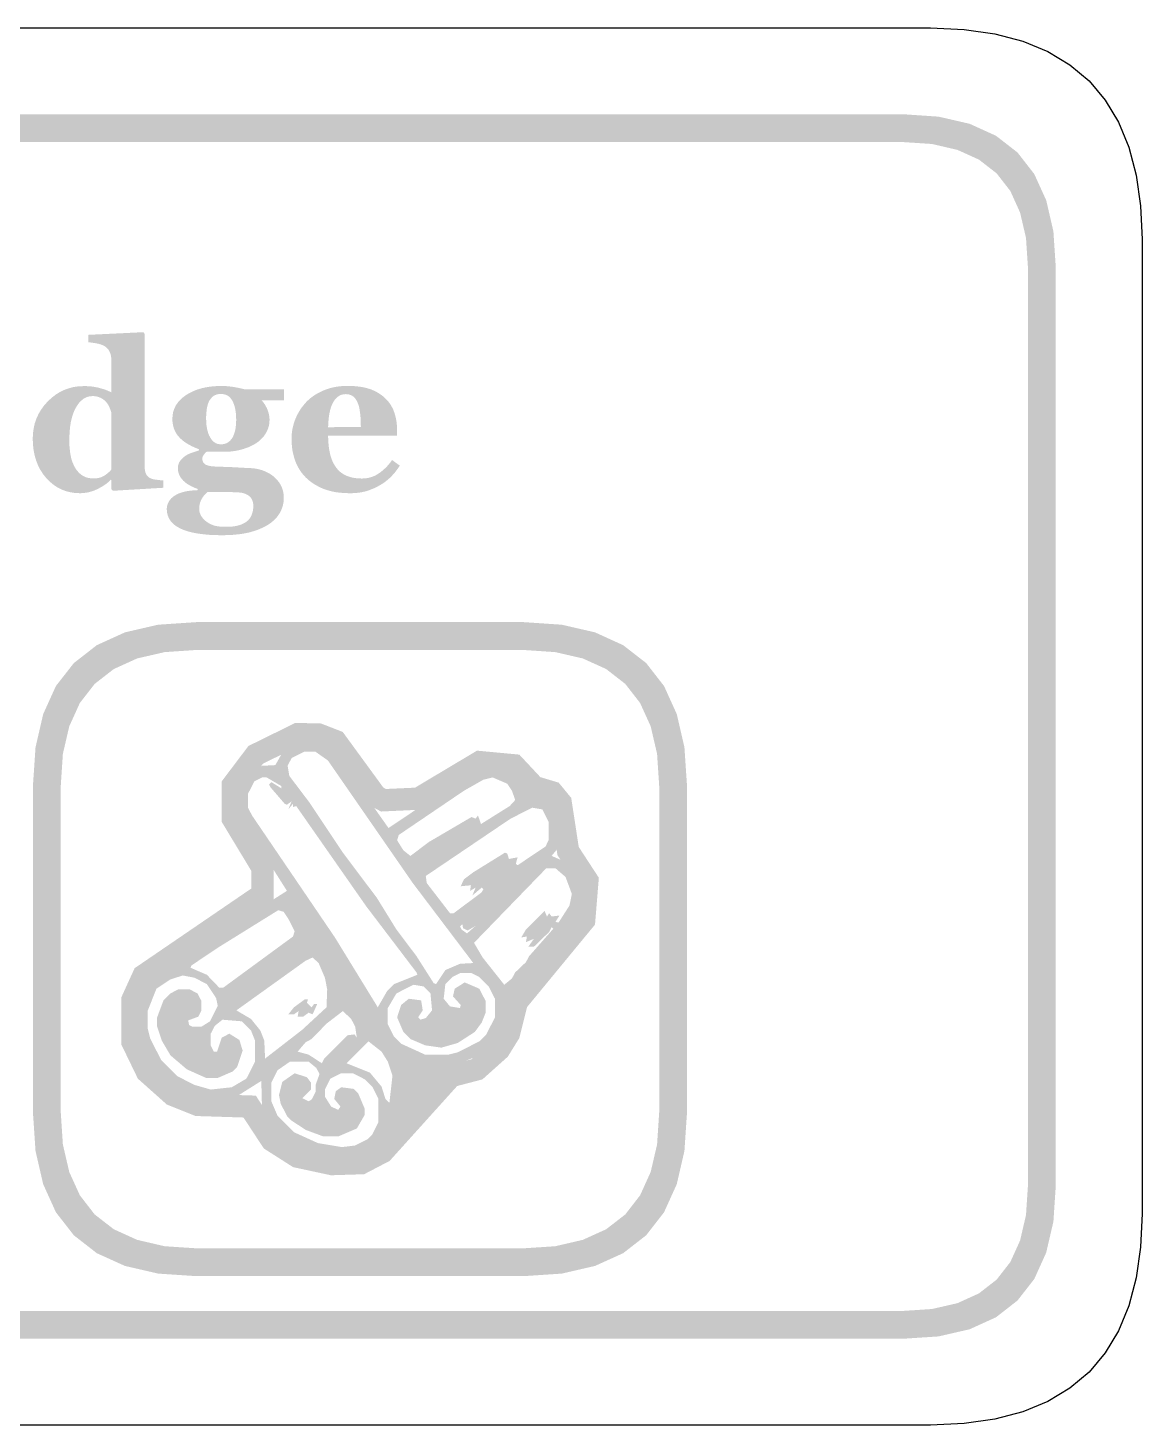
# Model space of a CAD drawing. Header units: millimetres. Extents: x 6 to 294, y 109 to 451.
# Drawn here: x 258.03 to 274.04, y 316.86 to 336.94 of the extents above; entities that cross this region are included whole.
import ezdxf

# ---------------------------------------------------------------- set-up
doc = ezdxf.new("R2010")
doc.units = ezdxf.units.MM
doc.layers.add('CUT', color=1, linetype='Continuous')
doc.layers.add('RASTER', color=7, linetype='Continuous')

msp = doc.modelspace()

# ---------------------------------------------------------------- hatches: boundary and pattern name
at = {"layer": 'RASTER'}
h = msp.add_hatch(color=7, dxfattribs=at)
h.paths.add_polyline_path([(211.2, 333.501), (211.234, 334.016), (211.337, 334.463), (211.509, 334.841), (211.75, 335.151), (212.059, 335.391), (212.438, 335.563), (212.884, 335.666), (213.4, 335.701), (270.6, 335.701), (271.116, 335.666), (271.563, 335.563), (271.941, 335.391), (272.25, 335.151), (272.491, 334.841), (272.663, 334.463), (272.766, 334.016), (272.8, 333.501), (272.8, 320.301), (272.766, 319.785), (272.662, 319.338), (272.491, 318.96), (272.25, 318.651), (271.941, 318.41), (271.563, 318.238), (271.116, 318.135), (270.6, 318.101), (213.4, 318.101), (212.884, 318.135), (212.438, 318.238), (212.059, 318.41), (211.75, 318.651), (211.509, 318.96), (211.337, 319.338), (211.234, 319.785), (211.2, 320.301)])
h.paths.add_polyline_path([(211.6, 333.501), (211.6, 320.301), (211.628, 319.879), (211.712, 319.513), (211.853, 319.204), (212.05, 318.951), (212.303, 318.754), (212.613, 318.613), (212.978, 318.529), (213.4, 318.501), (270.6, 318.501), (271.022, 318.529), (271.388, 318.613), (271.697, 318.754), (271.95, 318.951), (272.147, 319.204), (272.287, 319.513), (272.372, 319.879), (272.4, 320.301), (272.4, 333.501), (272.372, 333.923), (272.287, 334.288), (272.147, 334.598), (271.95, 334.851), (271.697, 335.048), (271.388, 335.188), (271.022, 335.273), (270.6, 335.301), (213.4, 335.301), (212.978, 335.273), (212.613, 335.188), (212.303, 335.048), (212.05, 334.851), (211.853, 334.598), (211.712, 334.288), (211.628, 333.923), (211.6, 333.501)], flags=0)
h = msp.add_hatch(color=7, dxfattribs=at)
h.paths.add_polyline_path([(259.972, 330.332), (259.25, 330.289), (259.228, 330.31), (259.228, 330.444), (259.218, 330.447), (259.199, 330.428), (259.179, 330.41), (259.157, 330.392), (259.133, 330.375), (259.108, 330.358), (259.082, 330.342), (259.053, 330.327), (259.024, 330.312), (258.993, 330.298), (258.962, 330.286), (258.932, 330.277), (258.901, 330.268), (258.87, 330.262), (258.839, 330.258), (258.808, 330.255), (258.777, 330.254), (258.705, 330.257), (258.635, 330.268), (258.57, 330.285), (258.507, 330.309), (258.448, 330.34), (258.392, 330.378), (258.339, 330.422), (258.289, 330.474), (258.244, 330.531), (258.205, 330.592), (258.172, 330.657), (258.145, 330.726), (258.124, 330.799), (258.109, 330.876), (258.1, 330.957), (258.097, 331.042), (258.101, 331.118), (258.111, 331.191), (258.127, 331.261), (258.151, 331.329), (258.181, 331.394), (258.218, 331.456), (258.261, 331.516), (258.312, 331.572), (258.367, 331.624), (258.425, 331.669), (258.485, 331.707), (258.549, 331.738), (258.615, 331.762), (258.684, 331.78), (258.756, 331.79), (258.831, 331.793), (258.861, 331.793), (258.89, 331.792), (258.919, 331.79), (258.948, 331.787), (258.975, 331.783), (259.003, 331.778), (259.03, 331.773), (259.057, 331.766), (259.082, 331.759), (259.107, 331.752), (259.13, 331.745), (259.151, 331.737), (259.172, 331.729), (259.191, 331.72), (259.209, 331.712), (259.225, 331.703), (259.225, 332.182), (259.225, 332.195), (259.224, 332.208), (259.222, 332.221), (259.22, 332.234), (259.217, 332.247), (259.213, 332.259), (259.208, 332.271), (259.203, 332.283), (259.197, 332.295), (259.191, 332.306), (259.185, 332.316), (259.177, 332.326), (259.17, 332.335), (259.162, 332.343), (259.153, 332.351), (259.145, 332.357), (259.133, 332.365), (259.12, 332.372), (259.107, 332.379), (259.093, 332.385), (259.079, 332.391), (259.064, 332.395), (259.048, 332.4), (259.031, 332.404), (259.014, 332.407), (258.997, 332.41), (258.98, 332.413), (258.963, 332.415), (258.946, 332.418), (258.928, 332.42), (258.911, 332.422), (258.894, 332.423), (258.894, 332.53), (259.685, 332.568), (259.707, 332.545), (259.707, 330.625), (259.707, 330.611), (259.708, 330.598), (259.71, 330.585), (259.712, 330.573), (259.714, 330.562), (259.717, 330.551), (259.721, 330.541), (259.725, 330.531), (259.73, 330.522), (259.736, 330.513), (259.742, 330.504), (259.749, 330.497), (259.757, 330.489), (259.766, 330.483), (259.775, 330.476), (259.785, 330.471), (259.793, 330.467), (259.802, 330.463), (259.812, 330.46), (259.823, 330.457), (259.834, 330.454), (259.847, 330.451), (259.86, 330.449), (259.875, 330.447), (259.889, 330.446), (259.903, 330.444), (259.916, 330.443), (259.929, 330.441), (259.941, 330.44), (259.952, 330.44), (259.962, 330.439), (259.972, 330.438)])
h.paths.add_polyline_path([(259.225, 330.592), (259.225, 331.42), (259.222, 331.428), (259.219, 331.437), (259.216, 331.446), (259.213, 331.455), (259.209, 331.465), (259.205, 331.475), (259.201, 331.485), (259.197, 331.495), (259.192, 331.505), (259.187, 331.515), (259.181, 331.525), (259.175, 331.535), (259.168, 331.544), (259.161, 331.554), (259.154, 331.563), (259.146, 331.572), (259.138, 331.58), (259.13, 331.587), (259.121, 331.594), (259.112, 331.601), (259.102, 331.608), (259.091, 331.614), (259.08, 331.621), (259.068, 331.626), (259.055, 331.632), (259.042, 331.637), (259.029, 331.641), (259.015, 331.644), (259.001, 331.647), (258.987, 331.648), (258.972, 331.65), (258.957, 331.65), (258.921, 331.647), (258.887, 331.64), (258.855, 331.627), (258.824, 331.609), (258.795, 331.585), (258.767, 331.557), (258.741, 331.523), (258.717, 331.484), (258.695, 331.441), (258.676, 331.393), (258.66, 331.341), (258.646, 331.285), (258.636, 331.224), (258.629, 331.159), (258.625, 331.09), (258.623, 331.017), (258.623, 330.988), (258.624, 330.959), (258.625, 330.932), (258.627, 330.904), (258.63, 330.878), (258.633, 330.853), (258.636, 330.828), (258.64, 330.804), (258.645, 330.781), (258.65, 330.758), (258.656, 330.735), (258.663, 330.714), (258.671, 330.692), (258.68, 330.672), (258.689, 330.652), (258.699, 330.632), (258.71, 330.613), (258.722, 330.595), (258.734, 330.578), (258.748, 330.563), (258.762, 330.548), (258.777, 330.534), (258.792, 330.522), (258.808, 330.51), (258.825, 330.5), (258.843, 330.491), (258.862, 330.483), (258.882, 330.477), (258.902, 330.473), (258.924, 330.469), (258.946, 330.467), (258.969, 330.466), (258.991, 330.467), (259.012, 330.468), (259.031, 330.471), (259.05, 330.475), (259.068, 330.48), (259.085, 330.486), (259.102, 330.493), (259.117, 330.501), (259.131, 330.51), (259.145, 330.519), (259.159, 330.53), (259.173, 330.541), (259.187, 330.553), (259.2, 330.565), (259.213, 330.578), (259.225, 330.592)], flags=0)
h = msp.add_hatch(color=7, dxfattribs=at)
h.paths.add_polyline_path([(261.708, 331.59), (261.386, 331.59), (261.4, 331.574), (261.413, 331.557), (261.425, 331.54), (261.436, 331.524), (261.446, 331.506), (261.455, 331.489), (261.464, 331.471), (261.471, 331.454), (261.478, 331.436), (261.484, 331.417), (261.489, 331.399), (261.493, 331.38), (261.496, 331.362), (261.498, 331.343), (261.5, 331.324), (261.5, 331.304), (261.499, 331.279), (261.497, 331.254), (261.492, 331.23), (261.486, 331.206), (261.479, 331.183), (261.47, 331.16), (261.459, 331.137), (261.446, 331.115), (261.432, 331.093), (261.417, 331.072), (261.4, 331.053), (261.383, 331.034), (261.365, 331.017), (261.346, 331), (261.325, 330.985), (261.304, 330.97), (261.281, 330.956), (261.257, 330.943), (261.232, 330.931), (261.207, 330.919), (261.18, 330.909), (261.152, 330.899), (261.124, 330.889), (261.094, 330.881), (261.064, 330.873), (261.033, 330.867), (261.001, 330.861), (260.969, 330.857), (260.936, 330.853), (260.903, 330.851), (260.868, 330.849), (260.833, 330.849), (260.595, 330.849), (260.59, 330.845), (260.586, 330.841), (260.581, 330.837), (260.576, 330.832), (260.571, 330.826), (260.566, 330.82), (260.561, 330.814), (260.556, 330.807), (260.551, 330.8), (260.547, 330.793), (260.543, 330.786), (260.54, 330.779), (260.538, 330.772), (260.536, 330.765), (260.535, 330.759), (260.535, 330.752), (260.535, 330.736), (260.538, 330.722), (260.542, 330.709), (260.547, 330.697), (260.555, 330.687), (260.564, 330.678), (260.574, 330.669), (260.586, 330.663), (260.6, 330.657), (260.617, 330.652), (260.636, 330.647), (260.658, 330.643), (260.683, 330.64), (260.71, 330.638), (260.74, 330.636), (260.772, 330.635), (260.805, 330.634), (260.839, 330.633), (260.872, 330.632), (260.906, 330.631), (260.94, 330.629), (260.974, 330.628), (261.007, 330.626), (261.042, 330.624), (261.074, 330.622), (261.105, 330.62), (261.133, 330.619), (261.158, 330.617), (261.181, 330.616), (261.202, 330.615), (261.22, 330.615), (261.236, 330.614), (261.258, 330.613), (261.279, 330.61), (261.3, 330.607), (261.321, 330.603), (261.342, 330.599), (261.363, 330.593), (261.384, 330.587), (261.405, 330.58), (261.425, 330.572), (261.445, 330.564), (261.464, 330.555), (261.483, 330.545), (261.501, 330.535), (261.518, 330.525), (261.534, 330.513), (261.55, 330.501), (261.566, 330.488), (261.582, 330.474), (261.597, 330.459), (261.611, 330.443), (261.625, 330.426), (261.638, 330.409), (261.65, 330.39), (261.661, 330.37), (261.671, 330.35), (261.68, 330.329), (261.688, 330.307), (261.694, 330.284), (261.699, 330.261), (261.702, 330.237), (261.704, 330.212), (261.705, 330.187), (261.704, 330.159), (261.702, 330.132), (261.698, 330.105), (261.692, 330.079), (261.684, 330.053), (261.675, 330.027), (261.664, 330.002), (261.652, 329.977), (261.637, 329.953), (261.621, 329.93), (261.604, 329.907), (261.584, 329.886), (261.563, 329.865), (261.54, 329.845), (261.515, 329.825), (261.488, 329.807), (261.459, 329.789), (261.428, 329.772), (261.395, 329.756), (261.361, 329.741), (261.326, 329.727), (261.289, 329.714), (261.25, 329.702), (261.211, 329.691), (261.169, 329.682), (261.125, 329.673), (261.078, 329.666), (261.03, 329.661), (260.978, 329.656), (260.925, 329.653), (260.869, 329.651), (260.81, 329.65), (260.717, 329.652), (260.629, 329.656), (260.547, 329.664), (260.471, 329.674), (260.401, 329.687), (260.336, 329.703), (260.277, 329.722), (260.224, 329.744), (260.177, 329.769), (260.136, 329.797), (260.102, 329.828), (260.074, 329.861), (260.052, 329.898), (260.036, 329.938), (260.027, 329.98), (260.023, 330.025), (260.025, 330.054), (260.03, 330.081), (260.039, 330.106), (260.051, 330.131), (260.066, 330.154), (260.084, 330.176), (260.106, 330.197), (260.132, 330.216), (260.161, 330.233), (260.194, 330.249), (260.23, 330.262), (260.27, 330.274), (260.314, 330.283), (260.362, 330.29), (260.413, 330.295), (260.469, 330.298), (260.469, 330.315), (260.436, 330.327), (260.405, 330.34), (260.376, 330.354), (260.349, 330.368), (260.323, 330.384), (260.3, 330.4), (260.278, 330.418), (260.259, 330.436), (260.241, 330.456), (260.226, 330.476), (260.213, 330.496), (260.202, 330.518), (260.194, 330.54), (260.188, 330.563), (260.184, 330.587), (260.183, 330.611), (260.184, 330.626), (260.185, 330.641), (260.187, 330.655), (260.191, 330.668), (260.195, 330.681), (260.2, 330.693), (260.206, 330.704), (260.213, 330.715), (260.221, 330.726), (260.229, 330.736), (260.238, 330.746), (260.247, 330.755), (260.257, 330.764), (260.268, 330.773), (260.279, 330.782), (260.29, 330.79), (260.301, 330.797), (260.312, 330.803), (260.323, 330.81), (260.335, 330.816), (260.348, 330.822), (260.361, 330.827), (260.375, 330.833), (260.39, 330.838), (260.404, 330.842), (260.418, 330.847), (260.431, 330.851), (260.443, 330.855), (260.455, 330.859), (260.467, 330.863), (260.478, 330.866), (260.488, 330.869), (260.488, 330.885), (260.44, 330.904), (260.395, 330.924), (260.354, 330.945), (260.316, 330.967), (260.282, 330.989), (260.25, 331.013), (260.222, 331.038), (260.197, 331.064), (260.175, 331.091), (260.156, 331.12), (260.14, 331.15), (260.127, 331.181), (260.117, 331.214), (260.11, 331.249), (260.105, 331.284), (260.104, 331.322), (260.107, 331.374), (260.116, 331.424), (260.132, 331.471), (260.154, 331.516), (260.182, 331.557), (260.216, 331.596), (260.256, 331.632), (260.302, 331.666), (260.354, 331.696), (260.408, 331.722), (260.466, 331.745), (260.528, 331.763), (260.592, 331.777), (260.66, 331.787), (260.731, 331.793), (260.806, 331.795), (260.83, 331.795), (260.855, 331.794), (260.879, 331.793), (260.904, 331.791), (260.928, 331.788), (260.951, 331.785), (260.975, 331.782), (260.998, 331.778), (261.021, 331.774), (261.042, 331.77), (261.062, 331.766), (261.08, 331.762), (261.097, 331.758), (261.113, 331.755), (261.127, 331.751), (261.14, 331.748), (261.708, 331.748)])
h.paths.add_polyline_path([(261.021, 331.31), (261.02, 331.352), (261.018, 331.391), (261.013, 331.429), (261.007, 331.464), (261, 331.496), (260.991, 331.527), (260.979, 331.555), (260.967, 331.581), (260.952, 331.604), (260.936, 331.625), (260.918, 331.642), (260.898, 331.656), (260.876, 331.667), (260.853, 331.674), (260.827, 331.679), (260.8, 331.681), (260.786, 331.68), (260.772, 331.679), (260.759, 331.677), (260.746, 331.674), (260.734, 331.67), (260.722, 331.665), (260.711, 331.66), (260.7, 331.654), (260.69, 331.646), (260.68, 331.639), (260.671, 331.63), (260.662, 331.62), (260.653, 331.61), (260.646, 331.599), (260.638, 331.588), (260.631, 331.575), (260.625, 331.562), (260.62, 331.549), (260.615, 331.535), (260.61, 331.521), (260.607, 331.506), (260.603, 331.491), (260.6, 331.475), (260.598, 331.459), (260.596, 331.442), (260.594, 331.425), (260.592, 331.408), (260.591, 331.391), (260.59, 331.374), (260.589, 331.357), (260.589, 331.339), (260.589, 331.322), (260.59, 331.283), (260.592, 331.246), (260.597, 331.21), (260.603, 331.176), (260.611, 331.145), (260.62, 331.114), (260.631, 331.086), (260.645, 331.06), (260.659, 331.036), (260.675, 331.015), (260.693, 330.997), (260.712, 330.983), (260.732, 330.971), (260.754, 330.963), (260.778, 330.959), (260.803, 330.957), (260.828, 330.958), (260.852, 330.963), (260.875, 330.97), (260.896, 330.98), (260.915, 330.993), (260.933, 331.009), (260.95, 331.028), (260.965, 331.049), (260.978, 331.074), (260.989, 331.1), (260.999, 331.129), (261.007, 331.161), (261.013, 331.194), (261.017, 331.231), (261.02, 331.269), (261.021, 331.31)], flags=0)
h.paths.add_polyline_path([(261.267, 330.08), (261.267, 330.092), (261.265, 330.104), (261.263, 330.117), (261.26, 330.129), (261.256, 330.142), (261.251, 330.154), (261.246, 330.166), (261.239, 330.178), (261.231, 330.19), (261.221, 330.202), (261.209, 330.213), (261.194, 330.223), (261.178, 330.233), (261.159, 330.242), (261.138, 330.25), (261.115, 330.258), (261.1, 330.26), (261.084, 330.262), (261.066, 330.264), (261.045, 330.266), (261.022, 330.267), (260.997, 330.268), (260.97, 330.269), (260.941, 330.27), (260.91, 330.271), (260.875, 330.271), (260.838, 330.272), (260.798, 330.272), (260.755, 330.273), (260.709, 330.273), (260.661, 330.273), (260.609, 330.273), (260.597, 330.262), (260.585, 330.25), (260.573, 330.238), (260.562, 330.225), (260.552, 330.212), (260.542, 330.198), (260.533, 330.184), (260.524, 330.169), (260.516, 330.154), (260.509, 330.137), (260.503, 330.12), (260.498, 330.103), (260.494, 330.084), (260.491, 330.065), (260.49, 330.045), (260.489, 330.024), (260.49, 330.015), (260.491, 330.005), (260.492, 329.995), (260.494, 329.985), (260.497, 329.975), (260.501, 329.965), (260.505, 329.954), (260.51, 329.943), (260.515, 329.932), (260.521, 329.922), (260.528, 329.911), (260.536, 329.901), (260.545, 329.891), (260.554, 329.881), (260.564, 329.871), (260.574, 329.861), (260.587, 329.851), (260.601, 329.841), (260.614, 329.832), (260.628, 329.823), (260.643, 329.815), (260.658, 329.808), (260.673, 329.801), (260.688, 329.795), (260.705, 329.789), (260.724, 329.784), (260.745, 329.78), (260.768, 329.777), (260.792, 329.774), (260.819, 329.772), (260.848, 329.771), (260.879, 329.771), (260.925, 329.772), (260.968, 329.775), (261.008, 329.781), (261.046, 329.789), (261.08, 329.799), (261.112, 329.812), (261.141, 329.827), (261.167, 329.844), (261.191, 329.863), (261.211, 329.886), (261.228, 329.911), (261.242, 329.939), (261.253, 329.97), (261.261, 330.004), (261.266, 330.04), (261.267, 330.08)], flags=0)
h = msp.add_hatch(color=7, dxfattribs=at)
h.paths.add_polyline_path([(263.372, 330.651), (263.359, 330.63), (263.345, 330.61), (263.331, 330.59), (263.315, 330.57), (263.3, 330.55), (263.283, 330.531), (263.266, 330.512), (263.248, 330.493), (263.23, 330.475), (263.211, 330.458), (263.191, 330.441), (263.171, 330.425), (263.15, 330.409), (263.128, 330.394), (263.106, 330.38), (263.083, 330.367), (263.059, 330.353), (263.034, 330.341), (263.01, 330.329), (262.985, 330.318), (262.96, 330.308), (262.935, 330.298), (262.91, 330.29), (262.885, 330.282), (262.859, 330.276), (262.833, 330.27), (262.806, 330.265), (262.777, 330.261), (262.748, 330.258), (262.718, 330.256), (262.686, 330.254), (262.654, 330.254), (262.601, 330.255), (262.55, 330.258), (262.5, 330.263), (262.452, 330.269), (262.406, 330.278), (262.362, 330.289), (262.32, 330.301), (262.28, 330.315), (262.242, 330.331), (262.205, 330.349), (262.17, 330.368), (262.136, 330.388), (262.105, 330.409), (262.075, 330.432), (262.047, 330.456), (262.02, 330.481), (261.995, 330.508), (261.972, 330.535), (261.95, 330.564), (261.93, 330.594), (261.912, 330.626), (261.895, 330.658), (261.88, 330.692), (261.867, 330.726), (261.855, 330.762), (261.845, 330.799), (261.836, 330.836), (261.829, 330.874), (261.824, 330.912), (261.82, 330.952), (261.817, 330.992), (261.816, 331.033), (261.817, 331.07), (261.82, 331.107), (261.824, 331.144), (261.83, 331.18), (261.838, 331.215), (261.847, 331.25), (261.858, 331.285), (261.871, 331.32), (261.886, 331.353), (261.902, 331.386), (261.919, 331.418), (261.938, 331.449), (261.958, 331.479), (261.98, 331.508), (262.003, 331.536), (262.027, 331.563), (262.053, 331.589), (262.08, 331.613), (262.109, 331.636), (262.14, 331.658), (262.172, 331.678), (262.206, 331.697), (262.241, 331.715), (262.279, 331.732), (262.317, 331.747), (262.357, 331.76), (262.397, 331.771), (262.439, 331.78), (262.482, 331.787), (262.526, 331.792), (262.571, 331.795), (262.618, 331.796), (262.668, 331.796), (262.716, 331.793), (262.761, 331.789), (262.804, 331.784), (262.845, 331.777), (262.884, 331.768), (262.92, 331.758), (262.955, 331.747), (262.987, 331.734), (263.018, 331.719), (263.047, 331.704), (263.075, 331.687), (263.102, 331.669), (263.127, 331.65), (263.151, 331.63), (263.173, 331.609), (263.193, 331.588), (263.212, 331.565), (263.229, 331.542), (263.245, 331.518), (263.259, 331.493), (263.273, 331.467), (263.284, 331.44), (263.294, 331.412), (263.303, 331.383), (263.311, 331.354), (263.318, 331.325), (263.323, 331.296), (263.327, 331.266), (263.33, 331.235), (263.332, 331.205), (263.333, 331.174), (263.333, 331.079), (262.342, 331.079), (262.344, 331.006), (262.35, 330.937), (262.359, 330.874), (262.371, 330.814), (262.387, 330.759), (262.407, 330.709), (262.431, 330.663), (262.458, 330.622), (262.489, 330.585), (262.524, 330.553), (262.564, 330.526), (262.608, 330.504), (262.656, 330.487), (262.708, 330.475), (262.765, 330.467), (262.826, 330.465), (262.86, 330.466), (262.893, 330.47), (262.925, 330.475), (262.956, 330.484), (262.987, 330.494), (263.017, 330.507), (263.045, 330.523), (263.073, 330.54), (263.1, 330.56), (263.126, 330.581), (263.151, 330.603), (263.175, 330.626), (263.198, 330.65), (263.22, 330.676), (263.241, 330.703), (263.261, 330.731)])
h.paths.add_polyline_path([(262.813, 331.208), (262.812, 331.23), (262.812, 331.252), (262.811, 331.274), (262.81, 331.297), (262.809, 331.319), (262.808, 331.342), (262.806, 331.365), (262.804, 331.388), (262.801, 331.41), (262.798, 331.432), (262.795, 331.452), (262.792, 331.472), (262.788, 331.49), (262.783, 331.507), (262.778, 331.523), (262.773, 331.539), (262.766, 331.555), (262.759, 331.571), (262.752, 331.585), (262.743, 331.599), (262.735, 331.611), (262.725, 331.623), (262.715, 331.633), (262.705, 331.643), (262.694, 331.651), (262.682, 331.658), (262.669, 331.664), (262.656, 331.669), (262.642, 331.673), (262.627, 331.676), (262.612, 331.677), (262.596, 331.678), (262.568, 331.676), (262.542, 331.671), (262.517, 331.662), (262.494, 331.649), (262.472, 331.633), (262.452, 331.613), (262.433, 331.59), (262.416, 331.563), (262.4, 331.533), (262.386, 331.498), (262.374, 331.459), (262.364, 331.416), (262.355, 331.369), (262.349, 331.317), (262.345, 331.261), (262.342, 331.202)], flags=0)
h = msp.add_hatch(color=7, dxfattribs=at)
h.paths.add_polyline_path([(258.1, 326.051), (258.137, 326.602), (258.247, 327.079), (258.43, 327.483), (258.688, 327.813), (259.018, 328.07), (259.422, 328.254), (259.899, 328.364), (260.45, 328.401), (265.15, 328.401), (265.701, 328.364), (266.178, 328.254), (266.582, 328.07), (266.913, 327.813), (267.17, 327.483), (267.353, 327.079), (267.463, 326.602), (267.5, 326.051), (267.5, 321.351), (267.463, 320.8), (267.353, 320.323), (267.17, 319.919), (266.913, 319.588), (266.582, 319.331), (266.178, 319.148), (265.701, 319.038), (265.15, 319.001), (260.45, 319.001), (259.899, 319.038), (259.422, 319.148), (259.018, 319.331), (258.688, 319.588), (258.43, 319.919), (258.247, 320.323), (258.137, 320.8), (258.1, 321.351)])
h.paths.add_polyline_path([(258.5, 326.051), (258.5, 321.351), (258.53, 320.894), (258.622, 320.498), (258.774, 320.163), (258.987, 319.888), (259.262, 319.675), (259.597, 319.523), (259.993, 319.431), (260.45, 319.401), (265.15, 319.401), (265.607, 319.431), (266.003, 319.523), (266.338, 319.675), (266.613, 319.888), (266.826, 320.163), (266.978, 320.498), (267.07, 320.894), (267.1, 321.351), (267.1, 326.051), (267.07, 326.508), (266.978, 326.904), (266.826, 327.239), (266.613, 327.513), (266.338, 327.727), (266.003, 327.879), (265.607, 327.97), (265.15, 328.001), (260.45, 328.001), (259.993, 327.97), (259.597, 327.879), (259.262, 327.727), (258.987, 327.513), (258.774, 327.239), (258.622, 326.904), (258.53, 326.508), (258.5, 326.051)], flags=0)
h = msp.add_hatch(color=7, dxfattribs=at)
h.paths.add_polyline_path([(261.872, 326.953), (262.241, 326.944), (262.552, 326.823), (263.136, 326.023), (263.175, 326.003), (263.591, 326.022), (264.482, 326.554), (265.09, 326.497), (265.393, 326.173), (265.656, 326.094), (265.836, 325.875), (265.944, 325.17), (266.233, 324.727), (266.178, 324.054), (265.201, 322.868), (265.09, 322.423), (264.924, 322.155), (264.56, 321.829), (264.197, 321.734), (263.226, 320.657), (262.86, 320.466), (262.382, 320.451), (261.839, 320.568), (261.418, 320.836), (261.126, 321.281), (260.435, 321.303), (260.024, 321.468), (259.608, 321.839), (259.371, 322.329), (259.371, 323.01), (259.561, 323.427), (261.239, 324.573), (261.239, 324.825), (260.81, 325.535), (260.81, 326.109), (261.197, 326.621)])
h.paths.add_polyline_path([(261.943, 326.631), (261.406, 326.367), (261.13, 326.002), (261.13, 325.624), (261.559, 324.915), (261.559, 324.404), (259.815, 323.213), (259.691, 322.94), (259.691, 322.402), (259.868, 322.035), (260.195, 321.744), (260.501, 321.621), (261.303, 321.596), (261.648, 321.069), (261.963, 320.869), (262.411, 320.772), (262.777, 320.784), (263.027, 320.914), (264.024, 322.02), (264.404, 322.119), (264.676, 322.362), (264.792, 322.549), (264.908, 323.015), (265.867, 324.18), (265.905, 324.644), (265.638, 325.052), (265.533, 325.74), (265.471, 325.815), (265.219, 325.891), (264.939, 326.19), (264.556, 326.226), (263.686, 325.706), (263.104, 325.679), (262.922, 325.773), (262.348, 326.559), (262.177, 326.626), (261.943, 326.631)], flags=0)
h = msp.add_hatch(color=7, dxfattribs=at)
h.paths.add_polyline_path([(261.938, 326.695), (262.162, 326.705), (262.406, 326.581), (263.21, 325.442), (264.261, 326.146), (264.573, 326.303), (264.84, 326.303), (265.018, 326.213), (265.085, 326.146), (265.199, 325.925), (265.41, 325.901), (265.554, 325.811), (265.677, 325.566), (265.677, 325.265), (265.62, 325.121), (265.554, 325.041), (265.788, 324.94), (265.888, 324.84), (266.012, 324.528), (265.979, 324.294), (265.821, 324.016), (264.931, 322.965), (264.907, 322.721), (264.84, 322.52), (264.75, 322.376), (264.516, 322.175), (264.06, 321.994), (263.913, 321.807), (263.726, 321.626), (263.679, 321.539), (263.424, 321.291), (263.377, 321.204), (263.009, 320.836), (262.765, 320.712), (262.296, 320.712), (261.961, 320.812), (261.683, 320.97), (261.549, 321.104), (261.425, 321.314), (261.392, 321.415), (261.382, 321.807), (261.024, 321.582), (260.789, 321.515), (260.522, 321.549), (260.143, 321.706), (260.043, 321.773), (259.775, 322.074), (259.618, 322.419), (259.618, 322.587), (259.584, 322.654), (259.651, 323.022), (259.808, 323.3), (261.75, 324.539), (261.369, 325.141), (261.181, 325.389), (261.057, 325.633), (261.024, 325.868), (261.134, 326.159), (261.215, 326.246), (261.392, 326.336), (261.583, 326.346), (261.717, 326.581)])
h.paths.add_polyline_path([(261.995, 326.537), (261.817, 326.447), (261.76, 326.336), (261.784, 326.192), (262.072, 325.811), (262.554, 325.088), (263.043, 324.438), (263.324, 323.983), (263.612, 323.601), (263.859, 323.213), (263.893, 323.199), (264.027, 323.4), (264.238, 323.491), (264.429, 323.501), (263.558, 324.652), (262.339, 326.413), (262.162, 326.537)], flags=0)
h.paths.add_polyline_path([(261.392, 326.169), (261.282, 326.112), (261.191, 325.935), (261.191, 325.734), (261.248, 325.623), (262.44, 323.869), (263.056, 322.865), (263.19, 323.099), (263.29, 323.199), (263.625, 323.333), (263.612, 323.367), (262.889, 324.318), (261.884, 325.757), (261.837, 325.744), (261.837, 325.791), (261.77, 325.71), (261.817, 325.824), (261.75, 325.777), (261.717, 325.791), (261.516, 326.025), (261.492, 326.069), (261.526, 326.102), (261.67, 326.012), (261.67, 326.045), (261.459, 326.169)], flags=0)
h.paths.add_polyline_path([(264.706, 326.169), (264.573, 326.136), (264.295, 325.978), (263.357, 325.342), (263.334, 325.265), (263.424, 325.121), (263.525, 325.041), (263.792, 325.242), (264.362, 325.576), (264.405, 325.6), (264.462, 325.576), (264.496, 325.623), (264.539, 325.499), (264.951, 325.757), (265.031, 325.844), (264.984, 325.978), (264.917, 326.079)], flags=0)
h.paths.add_polyline_path([(265.276, 325.734), (264.964, 325.576), (263.746, 324.753), (263.759, 324.652), (264.094, 324.217), (264.147, 324.217), (264.549, 324.518), (264.573, 324.562), (264.549, 324.585), (264.415, 324.472), (264.462, 324.585), (264.382, 324.539), (264.395, 324.619), (264.248, 324.605), (264.295, 324.706), (264.429, 324.806), (264.884, 325.088), (264.917, 325.074), (264.941, 324.997), (265.065, 325.021), (265.041, 324.93), (265.065, 324.907), (265.466, 325.175), (265.51, 325.265), (265.51, 325.533), (265.42, 325.71)], flags=0)
h.paths.add_polyline_path([(265.477, 324.863), (264.439, 323.792), (264.563, 323.581), (264.874, 323.189), (264.984, 323.28), (265.031, 323.367), (265.185, 323.514), (265.232, 323.601), (265.577, 323.993), (265.554, 324.016), (265.52, 323.949), (265.299, 323.735), (265.219, 323.735), (265.299, 323.849), (265.185, 323.802), (265.199, 323.882), (265.118, 323.869), (265.185, 323.983), (265.453, 324.251), (265.487, 324.17), (265.52, 324.217), (265.554, 324.17), (265.667, 324.184), (265.61, 324.093), (265.654, 324.083), (265.811, 324.328), (265.845, 324.495), (265.754, 324.739), (265.61, 324.863)], flags=0)
h.paths.add_polyline_path([(261.626, 324.261), (260.779, 323.735), (260.378, 323.467), (260.364, 323.434), (260.599, 323.333), (260.779, 323.146), (260.833, 323.146), (261.837, 323.882), (261.861, 323.959), (261.77, 324.137), (261.703, 324.237)], flags=0)
h.paths.add_polyline_path([(264.271, 324.06), (264.238, 324.026), (264.261, 323.983), (264.338, 323.926), (264.462, 324.036), (264.348, 323.969), (264.281, 324.003)], flags=0)
h.paths.add_polyline_path([(262.119, 323.581), (262.018, 323.534), (261.024, 322.821), (261.235, 322.697), (261.369, 322.53), (261.425, 322.386), (261.436, 322.128), (261.971, 322.543), (262.319, 322.865), (262.329, 323.122), (262.296, 323.29), (262.206, 323.501)], flags=0)
h.paths.add_polyline_path([(264.238, 323.357), (264.127, 323.3), (264.027, 323.199), (264.003, 322.988), (264.094, 322.878), (264.238, 322.854), (264.248, 322.898), (264.137, 323.022), (264.161, 323.132), (264.305, 323.223), (264.516, 323.132), (264.606, 322.955), (264.606, 322.788), (264.549, 322.644), (264.449, 322.51), (264.204, 322.352), (263.97, 322.285), (263.736, 322.319), (263.525, 322.409), (263.424, 322.51), (263.334, 322.721), (263.391, 322.898), (263.501, 322.988), (263.679, 322.965), (263.702, 322.821), (263.635, 322.721), (263.669, 322.687), (263.746, 322.711), (263.836, 322.821), (263.813, 323.065), (263.712, 323.166), (263.568, 323.189), (263.324, 323.065), (263.2, 322.854), (263.2, 322.62), (263.29, 322.443), (263.391, 322.342), (263.736, 322.185), (264.07, 322.185), (264.204, 322.218), (264.516, 322.376), (264.616, 322.476), (264.74, 322.721), (264.74, 322.988), (264.65, 323.166), (264.516, 323.3), (264.405, 323.357)], flags=0)
h.paths.add_polyline_path([(260.254, 323.323), (260.076, 323.266), (259.875, 323.132), (259.751, 322.821), (259.751, 322.553), (259.785, 322.419), (259.942, 322.108), (260.177, 321.874), (260.421, 321.75), (260.655, 321.683), (260.957, 321.716), (261.168, 321.84), (261.292, 322.084), (261.292, 322.386), (261.235, 322.53), (261.101, 322.664), (260.823, 322.687), (260.712, 322.597), (260.655, 322.486), (260.655, 322.319), (260.699, 322.228), (260.746, 322.228), (260.813, 322.429), (260.923, 322.486), (261.067, 322.396), (261.114, 322.242), (261.034, 322.007), (260.967, 321.941), (260.756, 321.85), (260.588, 321.85), (260.311, 321.974), (260.076, 322.175), (259.952, 322.386), (259.885, 322.587), (259.885, 322.721), (259.976, 322.965), (260.076, 323.065), (260.187, 323.122), (260.354, 323.122), (260.465, 323.065), (260.522, 322.955), (260.522, 322.821), (260.478, 322.731), (260.331, 322.677), (260.344, 322.61), (260.388, 322.587), (260.522, 322.587), (260.645, 322.664), (260.756, 322.888), (260.732, 322.998), (260.599, 323.199), (260.421, 323.29)], flags=0)
h.paths.add_polyline_path([(262.005, 322.978), (262.052, 322.978), (262.038, 322.932), (262.105, 322.865), (262.139, 322.911), (262.185, 322.911), (262.119, 322.764), (262.062, 322.788), (261.985, 322.731), (261.904, 322.731), (261.918, 322.811), (261.851, 322.764), (261.77, 322.764), (261.851, 322.865)], flags=0)
h.paths.add_polyline_path([(262.554, 322.811), (262.319, 322.63), (262.105, 322.409), (262.018, 322.362), (261.904, 322.228), (262.062, 322.185), (262.252, 322.061), (262.286, 322.128), (262.621, 322.463), (262.721, 322.476), (262.755, 322.429), (262.731, 322.587), (262.674, 322.697)], flags=0)
h.paths.add_polyline_path([(262.922, 322.376), (262.607, 322.061), (262.942, 321.927), (263.11, 321.726), (263.166, 321.549), (263.223, 321.492), (263.267, 321.884), (263.2, 322.084), (263.11, 322.228)], flags=0)
h.paths.add_polyline_path([(261.794, 322.084), (261.616, 321.961), (261.526, 321.783), (261.526, 321.515), (261.616, 321.304), (261.851, 321.07), (262.196, 320.913), (262.54, 320.856), (262.731, 320.879), (262.909, 320.97), (262.976, 321.037), (263.066, 321.214), (263.066, 321.549), (262.976, 321.726), (262.875, 321.827), (262.698, 321.917), (262.53, 321.917), (262.373, 321.84), (262.296, 321.683), (262.296, 321.582), (262.386, 321.438), (262.487, 321.391), (262.52, 321.438), (262.43, 321.549), (262.453, 321.659), (262.53, 321.716), (262.708, 321.693), (262.775, 321.626), (262.865, 321.415), (262.865, 321.314), (262.755, 321.124), (262.497, 321.013), (262.262, 321.013), (262.018, 321.104), (261.817, 321.237), (261.75, 321.304), (261.66, 321.482), (261.636, 321.606), (261.683, 321.793), (261.861, 321.917), (262.038, 321.86), (262.095, 321.783), (262.095, 321.683), (261.971, 321.559), (262.062, 321.515), (262.105, 321.539), (262.162, 321.649), (262.162, 321.75), (262.219, 321.907), (262.172, 321.994), (262.062, 322.084)], flags=0)

# ---------------------------------------------------------------- linework, layer by layer
at = {"layer": 'CUT'}
msp.add_lwpolyline([(212.999, 336.941), (271.001, 336.941), (271.483, 336.92), (271.925, 336.857), (272.325, 336.751), (272.685, 336.603), (273.003, 336.413), (273.278, 336.179), (273.512, 335.903), (273.703, 335.585), (273.851, 335.226), (273.956, 334.825), (274.019, 334.384), (274.04, 333.902), (274.04, 319.9), (274.019, 319.418), (273.956, 318.976), (273.851, 318.576), (273.703, 318.216), (273.512, 317.898), (273.278, 317.622), (273.003, 317.389), (272.685, 317.198), (272.325, 317.05), (271.925, 316.945), (271.483, 316.882), (271.001, 316.861), (212.999, 316.861)], dxfattribs=at)

doc.saveas('drawing.dxf')
